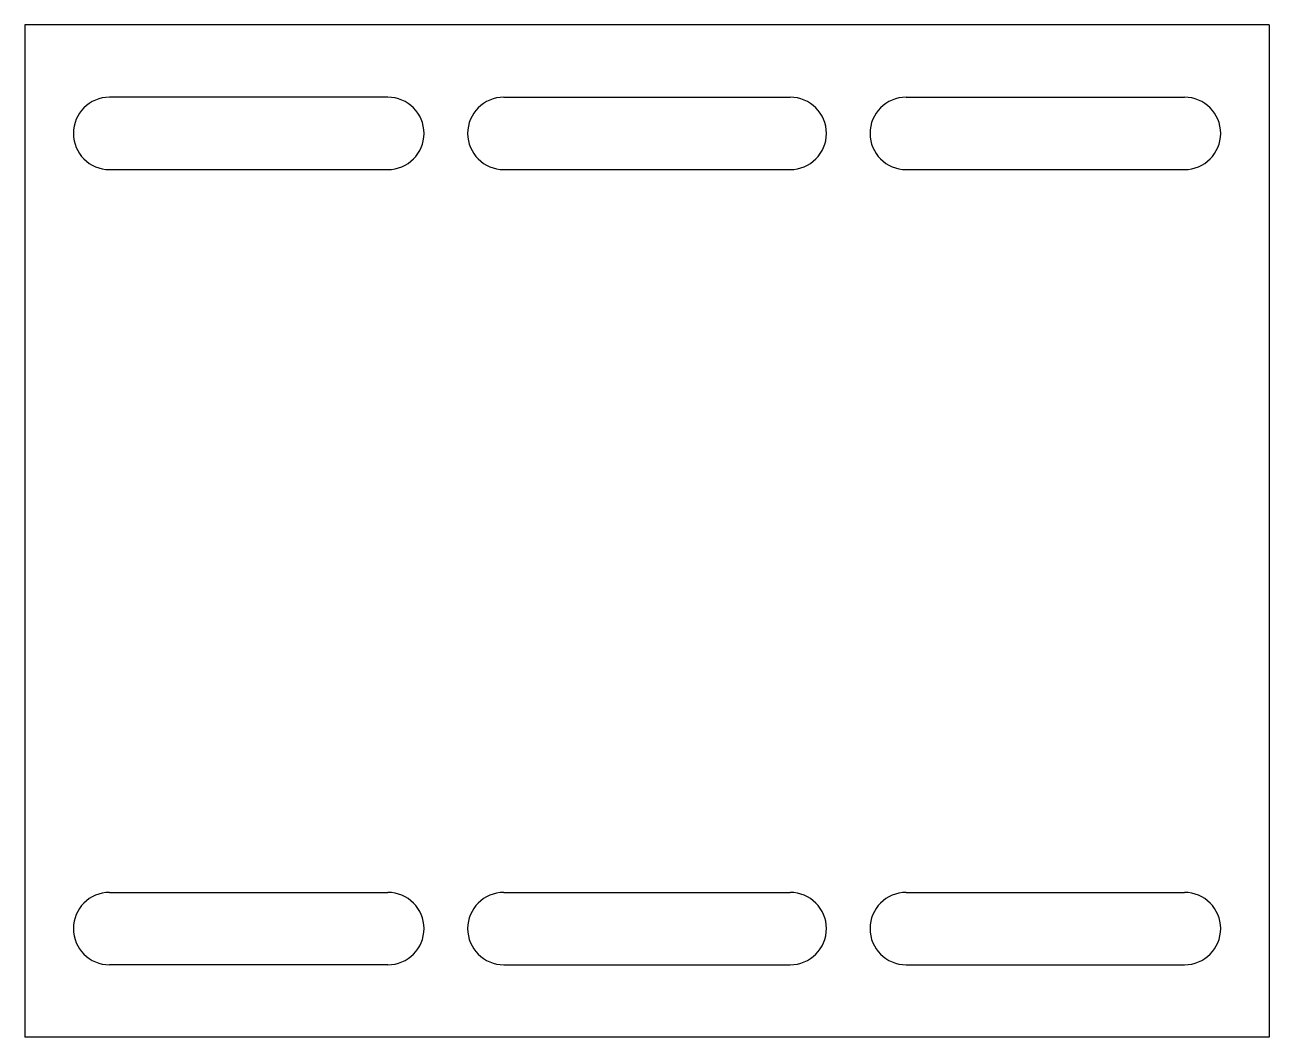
# Model space of a CAD drawing. Extents: x 16.1 to 42.9, y 0 to 21.8.
import ezdxf

# ---------------------------------------------------------------- set-up
doc = ezdxf.new("R2010")
doc.units = 0
doc.header["$MEASUREMENT"] = 0
doc.layers.add('VISIBLE', color=7, linetype='CONTINUOUS')

msp = doc.modelspace()

# ---------------------------------------------------------------- linework, layer by layer
at = {"layer": 'VISIBLE'}
for p, q in [((42.948, 21.825), (16.123, 21.825)), ((16.123, 21.825), (16.123, 0)), ((42.948, 21.825), (42.948, 0)), ((23.948, 20.265), (17.948, 20.265)), ((26.448, 20.265), (32.623, 20.265)), ((35.123, 20.265), (41.123, 20.265)), ((17.948, 18.705), (23.948, 18.705)), ((26.448, 18.705), (32.623, 18.705)), ((35.123, 18.705), (41.123, 18.705)), ((17.948, 3.12), (23.948, 3.12)), ((26.448, 3.12), (32.623, 3.12)), ((35.123, 3.12), (41.123, 3.12)), ((23.948, 1.56), (17.948, 1.56)), ((26.448, 1.56), (32.623, 1.56)), ((35.123, 1.56), (41.123, 1.56)), ((42.948, 0), (16.123, 0))]:
    msp.add_line(p, q, dxfattribs=at)
for centre, start, end in [((17.948, 19.485), 90, 270), ((23.948, 19.485), 270, 90), ((26.448, 19.485), 90, 270), ((32.623, 19.485), 270, 90), ((35.123, 19.485), 90, 270), ((41.123, 19.485), 270, 90), ((17.948, 2.34), 90, 270), ((23.948, 2.34), 270, 90), ((26.448, 2.34), 90, 270), ((32.623, 2.34), 270, 90), ((35.123, 2.34), 90, 270), ((41.123, 2.34), 270, 90)]:
    msp.add_arc(centre, 0.78, start, end, dxfattribs=at)

doc.saveas('drawing.dxf')
